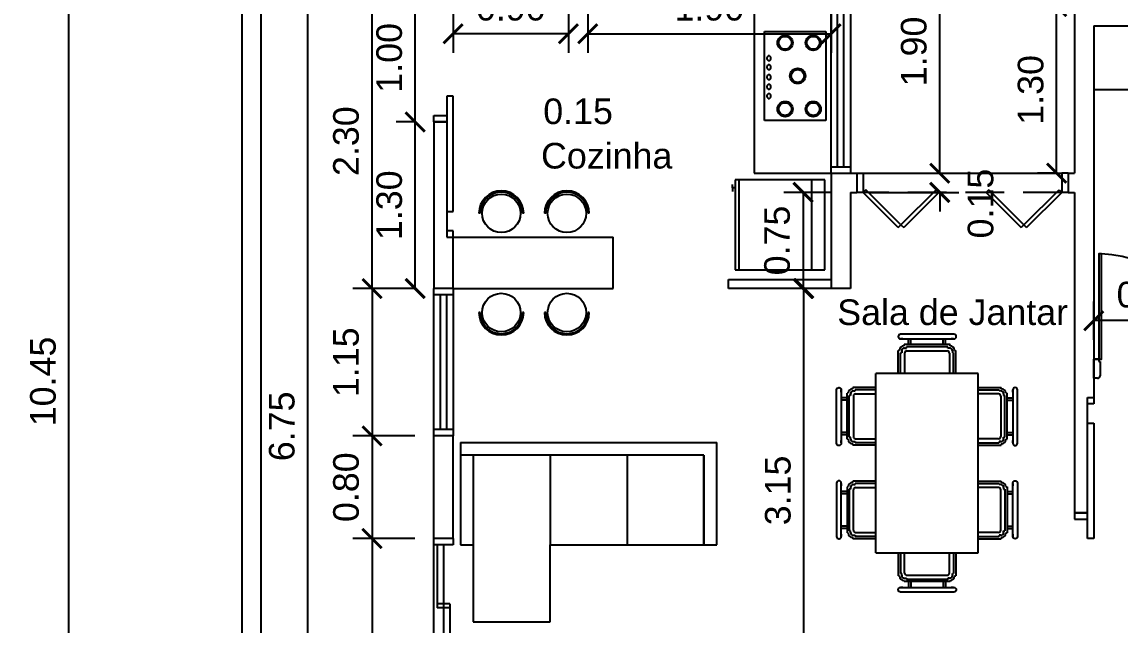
# Model space of a CAD drawing. Header units: inches. Extents: x 108.5 to 129.5, y 9.1 to 42.8.
# Drawn here: x 112.86 to 121.43, y 25.8 to 30.51 of the extents above; entities that cross this region are included whole.
import ezdxf
from ezdxf.enums import TextEntityAlignment as Align

# ---------------------------------------------------------------- set-up
doc = ezdxf.new("R2010")
doc.units = ezdxf.units.IN
doc.header["$MEASUREMENT"] = 0
doc.header["$PDMODE"] = 66
doc.linetypes.add('DASHEDX2', pattern=[1.5, 1, -0.5])
for name, color, linetype in [('Linha de margem', 2, 'Continuous'), ('PAREDE', 5, 'Continuous'), ('Portas', 1, 'Continuous'), ('Projeção Est. eucalipto', 11, 'DASHEDX2'), ('TELHADO', 3, 'Continuous')]:
    doc.layers.add(name, color=color, linetype=linetype)
doc.styles.get("Standard").update_dxf_attribs({"font": 'arial.ttf'})
doc.dimstyles.new('ESC 1.100', dxfattribs={"dimtxt": 0.2, "dimasz": 0.15, "dimexe": 0.15, "dimexo": 0.15, "dimgap": 0.1, "dimtad": 1, "dimzin": 0, "dimdsep": 46, "dimtxsty": 'Standard', "dimblk": 'ARCHTICK', "dimcen": 0, "dimclrd": 1, "dimclre": 1, "dimclrt": 1, "dimadec": 0, "dimazin": 0, "dimtfac": 1, "dimtofl": 0, "dimtmove": 2, "dimatfit": 3, "dimfxl": 1, "dimtolj": 1, "dimtzin": 0, "dimlwd": -1, "dimlwe": -1, "dimarcsym": 0})

# ---------------------------------------------------------------- blocks, each defined once
blk = doc.blocks.new('_ArchTick')
at = {"color": 0, "linetype": 'ByBlock', "const_width": 0.15}
blk.add_lwpolyline([(-0.5, -0.5), (0.5, 0.5)], dxfattribs=at)
blk = doc.blocks.new('*D56')
at = {"layer": 'Defpoints', "color": 0}
for p in [(116.0734, 32.9299), (112.5196, 17.4799), (116.0734, 17.4799)]:
    blk.add_point(p, dxfattribs=at)
at = {"layer": 'TELHADO', "color": 1}
for p, q in [((115.9234, 32.9299), (112.3696, 32.9299)), ((112.5196, 32.9299), (112.5196, 17.4799)), ((115.9234, 17.4799), (112.3696, 17.4799))]:
    blk.add_line(p, q, dxfattribs=at)
at = {"layer": 'TELHADO', "color": 1, "xscale": 0.15, "yscale": 0.15, "zscale": 0.15}
for p, rotation in [((112.5196, 32.9299), 90), ((112.5196, 17.4799), 270)]:
    blk.add_blockref('_ArchTick', p, dxfattribs=dict(at, rotation=rotation))
at = {"layer": 'TELHADO', "color": 1, "insert": (112.3175, 25.2049), "char_height": 0.2, "attachment_point": 5, "rotation": 90}
blk.add_mtext('\\A1;15.45', dxfattribs=at)
blk = doc.blocks.new('*D85')
at = {"layer": 'Defpoints', "color": 0}
for p in [(115.0887, 30.7299), (116.0734, 30.7299), (116.0734, 23.9799)]:
    blk.add_point(p, dxfattribs=at)
at = {"layer": 'TELHADO', "color": 1}
for p, q in [((115.9234, 30.7299), (114.9387, 30.7299)), ((115.0887, 23.9799), (115.0887, 30.7299)), ((115.9234, 23.9799), (114.9387, 23.9799))]:
    blk.add_line(p, q, dxfattribs=at)
at = {"layer": 'TELHADO', "color": 1, "xscale": 0.15, "yscale": 0.15, "zscale": 0.15}
for p, rotation in [((115.0887, 30.7299), 90), ((115.0887, 23.9799), 270)]:
    blk.add_blockref('_ArchTick', p, dxfattribs=dict(at, rotation=rotation))
at = {"layer": 'TELHADO', "color": 1, "insert": (114.8866, 27.3549), "char_height": 0.2, "attachment_point": 5, "rotation": 90}
blk.add_mtext('\\A1;6.75', dxfattribs=at)
blk = doc.blocks.new('*D92')
at = {"layer": 'Defpoints', "color": 0}
for p in [(119.3234, 31.2299), (120.0214, 31.2299), (119.3234, 29.3299)]:
    blk.add_point(p, dxfattribs=at)
at = {"layer": 'TELHADO', "color": 1}
for p, q in [((119.4734, 31.2299), (120.1714, 31.2299)), ((120.0214, 29.3299), (120.0214, 31.2299)), ((119.4734, 29.3299), (120.1714, 29.3299))]:
    blk.add_line(p, q, dxfattribs=at)
at = {"layer": 'TELHADO', "color": 1, "xscale": 0.15, "yscale": 0.15, "zscale": 0.15}
for p, rotation in [((120.0214, 31.2299), 90), ((120.0214, 29.3299), 270)]:
    blk.add_blockref('_ArchTick', p, dxfattribs=dict(at, rotation=rotation))
at = {"layer": 'TELHADO', "color": 1, "insert": (119.8193, 30.2799), "char_height": 0.2, "attachment_point": 5, "rotation": 90}
blk.add_mtext('\\A1;1.90', dxfattribs=at)
blk = doc.blocks.new('*D93')
at = {"layer": 'Defpoints', "color": 0}
for p in [(119.3234, 29.3299), (120.0214, 29.3299), (119.3234, 29.1799)]:
    blk.add_point(p, dxfattribs=at)
at = {"layer": 'TELHADO', "color": 1}
for p, q in [((120.0214, 29.3299), (120.0214, 29.4799)), ((119.4734, 29.3299), (120.1714, 29.3299)), ((119.4734, 29.1799), (120.1714, 29.1799)), ((120.0214, 29.1799), (120.0214, 29.0299))]:
    blk.add_line(p, q, dxfattribs=at)
at = {"layer": 'TELHADO', "color": 1, "xscale": 0.15, "yscale": 0.15, "zscale": 0.15}
for p, rotation in [((120.0214, 29.3299), 270), ((120.0214, 29.1799), 90)]:
    blk.add_blockref('_ArchTick', p, dxfattribs=dict(at, rotation=rotation))
at = {"layer": 'TELHADO', "color": 1, "insert": (120.3408, 29.0929), "char_height": 0.2, "attachment_point": 5, "rotation": 90}
blk.add_mtext('\\A1;0.15', dxfattribs=at)
blk = doc.blocks.new('*D94')
at = {"layer": 'Defpoints', "color": 0}
for p in [(119.3234, 29.1799), (118.9545, 28.4299), (119.3234, 28.4299)]:
    blk.add_point(p, dxfattribs=at)
at = {"layer": 'TELHADO', "color": 1}
for p, q in [((119.1734, 29.1799), (118.8045, 29.1799)), ((118.9545, 29.1799), (118.9545, 28.4299)), ((119.1734, 28.4299), (118.8045, 28.4299))]:
    blk.add_line(p, q, dxfattribs=at)
at = {"layer": 'TELHADO', "color": 1, "xscale": 0.15, "yscale": 0.15, "zscale": 0.15}
for p, rotation in [((118.9545, 29.1799), 90), ((118.9545, 28.4299), 270)]:
    blk.add_blockref('_ArchTick', p, dxfattribs=dict(at, rotation=rotation))
at = {"layer": 'TELHADO', "color": 1, "insert": (118.7524, 28.8049), "char_height": 0.2, "attachment_point": 5, "rotation": 90}
blk.add_mtext('\\A1;0.75', dxfattribs=at)
blk = doc.blocks.new('*D96')
at = {"layer": 'Defpoints', "color": 0}
for p in [(113.2246, 32.9299), (116.0734, 32.9299), (116.0734, 22.4799)]:
    blk.add_point(p, dxfattribs=at)
at = {"layer": 'TELHADO', "color": 1}
for p, q in [((115.9234, 32.9299), (113.0746, 32.9299)), ((113.2246, 22.4799), (113.2246, 32.9299)), ((115.9234, 22.4799), (113.0746, 22.4799))]:
    blk.add_line(p, q, dxfattribs=at)
at = {"layer": 'TELHADO', "color": 1, "xscale": 0.15, "yscale": 0.15, "zscale": 0.15}
for p, rotation in [((113.2246, 32.9299), 90), ((113.2246, 22.4799), 270)]:
    blk.add_blockref('_ArchTick', p, dxfattribs=dict(at, rotation=rotation))
at = {"layer": 'TELHADO', "color": 1, "insert": (113.0225, 27.7049), "char_height": 0.2, "attachment_point": 5, "rotation": 90}
blk.add_mtext('\\A1;10.45', dxfattribs=at)
blk = doc.blocks.new('*D99')
at = {"layer": 'Defpoints', "color": 0}
for p in [(118.9606, 28.4299), (119.2484, 28.4299), (119.1734, 25.2799)]:
    blk.add_point(p, dxfattribs=at)
at = {"layer": 'TELHADO', "color": 1}
for p, q in [((119.0984, 28.4299), (118.8106, 28.4299)), ((118.9606, 25.2799), (118.9606, 28.4299)), ((119.0234, 25.2799), (118.8106, 25.2799))]:
    blk.add_line(p, q, dxfattribs=at)
at = {"layer": 'TELHADO', "color": 1, "xscale": 0.15, "yscale": 0.15, "zscale": 0.15}
for p, rotation in [((118.9606, 28.4299), 90), ((118.9606, 25.2799), 270)]:
    blk.add_blockref('_ArchTick', p, dxfattribs=dict(at, rotation=rotation))
at = {"layer": 'TELHADO', "color": 1, "insert": (118.7584, 26.8549), "char_height": 0.2, "attachment_point": 5, "rotation": 90}
blk.add_mtext('\\A1;3.15', dxfattribs=at)
blk = doc.blocks.new('*D110')
at = {"layer": 'Defpoints', "color": 0}
for p in [(121.2234, 28.1794), (121.2234, 27.8799), (122.1234, 27.8799)]:
    blk.add_point(p, dxfattribs=at)
at = {"layer": 'TELHADO', "color": 1}
for p, q in [((121.2234, 28.0299), (121.2234, 28.3294)), ((122.1234, 28.0299), (122.1234, 28.3294)), ((122.1234, 28.1794), (121.2234, 28.1794))]:
    blk.add_line(p, q, dxfattribs=at)
at = {"layer": 'TELHADO', "color": 1, "xscale": 0.15, "yscale": 0.15, "zscale": 0.15, "rotation": 180}
blk.add_blockref('_ArchTick', (121.2234, 28.1794), dxfattribs=at)
at = {"layer": 'TELHADO', "color": 1, "xscale": 0.15, "yscale": 0.15, "zscale": 0.15}
blk.add_blockref('_ArchTick', (122.1234, 28.1794), dxfattribs=at)
at = {"layer": 'TELHADO', "color": 1, "insert": (121.6734, 28.3815), "char_height": 0.2, "attachment_point": 5}
blk.add_mtext('\\A1;0.90', dxfattribs=at)
blk = doc.blocks.new('*D113')
at = {"layer": 'Defpoints', "color": 0}
for p in [(117.1234, 30.7299), (117.2734, 30.7299), (117.1234, 30.4178)]:
    blk.add_point(p, dxfattribs=at)
at = {"layer": 'TELHADO', "color": 1}
for p, q in [((117.1234, 30.5799), (117.1234, 30.2678)), ((117.2734, 30.5799), (117.2734, 30.2678)), ((117.1234, 30.4178), (116.9734, 30.4178)), ((117.2734, 30.4178), (117.4234, 30.4178))]:
    blk.add_line(p, q, dxfattribs=at)
at = {"layer": 'TELHADO', "color": 1, "xscale": 0.15, "yscale": 0.15, "zscale": 0.15}
blk.add_blockref('_ArchTick', (117.1234, 30.4178), dxfattribs=at)
at = {"layer": 'TELHADO', "color": 1, "xscale": 0.15, "yscale": 0.15, "zscale": 0.15, "rotation": 180}
blk.add_blockref('_ArchTick', (117.2734, 30.4178), dxfattribs=at)
at = {"layer": 'TELHADO', "color": 1, "insert": (117.1984, 29.8114), "char_height": 0.2, "attachment_point": 5}
blk.add_mtext('\\A1;0.15', dxfattribs=at)
blk = doc.blocks.new('*D114')
at = {"layer": 'Defpoints', "color": 0}
for p in [(116.2234, 30.7299), (117.1234, 30.7299), (116.2234, 30.4178)]:
    blk.add_point(p, dxfattribs=at)
at = {"layer": 'TELHADO', "color": 1}
for p, q in [((116.2234, 30.5799), (116.2234, 30.2678)), ((117.1234, 30.5799), (117.1234, 30.2678)), ((117.1234, 30.4178), (116.2234, 30.4178))]:
    blk.add_line(p, q, dxfattribs=at)
at = {"layer": 'TELHADO', "color": 1, "xscale": 0.15, "yscale": 0.15, "zscale": 0.15, "rotation": 180}
blk.add_blockref('_ArchTick', (116.2234, 30.4178), dxfattribs=at)
at = {"layer": 'TELHADO', "color": 1, "xscale": 0.15, "yscale": 0.15, "zscale": 0.15}
blk.add_blockref('_ArchTick', (117.1234, 30.4178), dxfattribs=at)
at = {"layer": 'TELHADO', "color": 1, "insert": (116.6734, 30.6199), "char_height": 0.2, "attachment_point": 5}
blk.add_mtext('\\A1;0.90', dxfattribs=at)
blk = doc.blocks.new('*D115')
at = {"layer": 'Defpoints', "color": 0}
for p in [(117.2734, 30.7299), (119.1734, 30.7299), (119.1734, 30.4178)]:
    blk.add_point(p, dxfattribs=at)
at = {"layer": 'TELHADO', "color": 1}
for p, q in [((117.2734, 30.5799), (117.2734, 30.2678)), ((119.1734, 30.5799), (119.1734, 30.2678)), ((117.2734, 30.4178), (119.1734, 30.4178))]:
    blk.add_line(p, q, dxfattribs=at)
at = {"layer": 'TELHADO', "color": 1, "xscale": 0.15, "yscale": 0.15, "zscale": 0.15, "rotation": 180}
blk.add_blockref('_ArchTick', (117.2734, 30.4178), dxfattribs=at)
at = {"layer": 'TELHADO', "color": 1, "xscale": 0.15, "yscale": 0.15, "zscale": 0.15}
blk.add_blockref('_ArchTick', (119.1734, 30.4178), dxfattribs=at)
at = {"layer": 'TELHADO', "color": 1, "insert": (118.2234, 30.6199), "char_height": 0.2, "attachment_point": 5}
blk.add_mtext('\\A1;1.90', dxfattribs=at)
blk = doc.blocks.new('*D116')
at = {"layer": 'Defpoints', "color": 0}
for p in [(115.5901, 30.7299), (116.0734, 30.7299), (116.0734, 28.4299)]:
    blk.add_point(p, dxfattribs=at)
at = {"layer": 'TELHADO', "color": 1}
for p, q in [((115.9234, 30.7299), (115.4401, 30.7299)), ((115.5901, 28.4299), (115.5901, 30.7299)), ((115.9234, 28.4299), (115.4401, 28.4299))]:
    blk.add_line(p, q, dxfattribs=at)
at = {"layer": 'TELHADO', "color": 1, "xscale": 0.15, "yscale": 0.15, "zscale": 0.15}
for p, rotation in [((115.5901, 30.7299), 90), ((115.5901, 28.4299), 270)]:
    blk.add_blockref('_ArchTick', p, dxfattribs=dict(at, rotation=rotation))
at = {"layer": 'TELHADO', "color": 1, "insert": (115.3879, 29.5799), "char_height": 0.2, "attachment_point": 5, "rotation": 90}
blk.add_mtext('\\A1;2.30', dxfattribs=at)
blk = doc.blocks.new('*D117')
at = {"layer": 'Defpoints', "color": 0}
for p in [(116.0734, 28.4299), (115.5901, 27.2799), (116.0734, 27.2799)]:
    blk.add_point(p, dxfattribs=at)
at = {"layer": 'TELHADO', "color": 1}
for p, q in [((115.9234, 28.4299), (115.4401, 28.4299)), ((115.5901, 28.4299), (115.5901, 27.2799)), ((115.9234, 27.2799), (115.4401, 27.2799))]:
    blk.add_line(p, q, dxfattribs=at)
at = {"layer": 'TELHADO', "color": 1, "xscale": 0.15, "yscale": 0.15, "zscale": 0.15}
for p, rotation in [((115.5901, 28.4299), 90), ((115.5901, 27.2799), 270)]:
    blk.add_blockref('_ArchTick', p, dxfattribs=dict(at, rotation=rotation))
at = {"layer": 'TELHADO', "color": 1, "insert": (115.388, 27.8549), "char_height": 0.2, "attachment_point": 5, "rotation": 90}
blk.add_mtext('\\A1;1.15', dxfattribs=at)
blk = doc.blocks.new('*D118')
at = {"layer": 'Defpoints', "color": 0}
for p in [(115.9273, 29.7299), (116.0734, 29.7299), (116.0734, 28.4299)]:
    blk.add_point(p, dxfattribs=at)
at = {"layer": 'TELHADO', "color": 1}
for p, q in [((115.9234, 29.7299), (115.7773, 29.7299)), ((115.9273, 28.4299), (115.9273, 29.7299)), ((115.9234, 28.4299), (115.7773, 28.4299))]:
    blk.add_line(p, q, dxfattribs=at)
at = {"layer": 'TELHADO', "color": 1, "xscale": 0.15, "yscale": 0.15, "zscale": 0.15}
for p, rotation in [((115.9273, 29.7299), 90), ((115.9273, 28.4299), 270)]:
    blk.add_blockref('_ArchTick', p, dxfattribs=dict(at, rotation=rotation))
at = {"layer": 'TELHADO', "color": 1, "insert": (115.7251, 29.0799), "char_height": 0.2, "attachment_point": 5, "rotation": 90}
blk.add_mtext('\\A1;1.30', dxfattribs=at)
blk = doc.blocks.new('*D119')
at = {"layer": 'Defpoints', "color": 0}
for p in [(115.9273, 30.7299), (116.0734, 30.7299), (116.0734, 29.7299)]:
    blk.add_point(p, dxfattribs=at)
at = {"layer": 'TELHADO', "color": 1}
for p, q in [((115.9234, 30.7299), (115.7773, 30.7299)), ((115.9273, 29.7299), (115.9273, 30.7299)), ((115.9234, 29.7299), (115.7773, 29.7299))]:
    blk.add_line(p, q, dxfattribs=at)
at = {"layer": 'TELHADO', "color": 1, "xscale": 0.15, "yscale": 0.15, "zscale": 0.15}
for p, rotation in [((115.9273, 30.7299), 90), ((115.9273, 29.7299), 270)]:
    blk.add_blockref('_ArchTick', p, dxfattribs=dict(at, rotation=rotation))
at = {"layer": 'TELHADO', "color": 1, "insert": (115.7252, 30.2299), "char_height": 0.2, "attachment_point": 5, "rotation": 90}
blk.add_mtext('\\A1;1.00', dxfattribs=at)
blk = doc.blocks.new('*D120')
at = {"layer": 'Defpoints', "color": 0}
for p in [(116.0734, 27.2799), (115.5901, 26.4799), (116.0734, 26.4799)]:
    blk.add_point(p, dxfattribs=at)
at = {"layer": 'TELHADO', "color": 1}
for p, q in [((115.9234, 27.2799), (115.4401, 27.2799)), ((115.5901, 27.2799), (115.5901, 26.4799)), ((115.9234, 26.4799), (115.4401, 26.4799))]:
    blk.add_line(p, q, dxfattribs=at)
at = {"layer": 'TELHADO', "color": 1, "xscale": 0.15, "yscale": 0.15, "zscale": 0.15}
for p, rotation in [((115.5901, 27.2799), 90), ((115.5901, 26.4799), 270)]:
    blk.add_blockref('_ArchTick', p, dxfattribs=dict(at, rotation=rotation))
at = {"layer": 'TELHADO', "color": 1, "insert": (115.388, 26.8799), "char_height": 0.2, "attachment_point": 5, "rotation": 90}
blk.add_mtext('\\A1;0.80', dxfattribs=at)
blk = doc.blocks.new('*D121')
at = {"layer": 'Defpoints', "color": 0}
for p in [(116.0734, 26.4799), (115.5901, 24.3799), (116.0734, 24.3799)]:
    blk.add_point(p, dxfattribs=at)
at = {"layer": 'TELHADO', "color": 1}
for p, q in [((115.9234, 26.4799), (115.4401, 26.4799)), ((115.5901, 26.4799), (115.5901, 24.3799)), ((115.9234, 24.3799), (115.4401, 24.3799))]:
    blk.add_line(p, q, dxfattribs=at)
at = {"layer": 'TELHADO', "color": 1, "xscale": 0.15, "yscale": 0.15, "zscale": 0.15}
for p, rotation in [((115.5901, 26.4799), 90), ((115.5901, 24.3799), 270)]:
    blk.add_blockref('_ArchTick', p, dxfattribs=dict(at, rotation=rotation))
at = {"layer": 'TELHADO', "color": 1, "insert": (115.388, 25.4299), "char_height": 0.2, "attachment_point": 5, "rotation": 90}
blk.add_mtext('\\A1;2.10', dxfattribs=at)
blk = doc.blocks.new('*D125')
at = {"layer": 'Defpoints', "color": 0}
for p in [(120.9336, 30.6299), (121.0734, 30.6299), (121.0734, 29.3299)]:
    blk.add_point(p, dxfattribs=at)
at = {"layer": 'TELHADO', "color": 1}
for p, q in [((120.9234, 30.6299), (120.7836, 30.6299)), ((120.9336, 29.3299), (120.9336, 30.6299)), ((120.9234, 29.3299), (120.7836, 29.3299))]:
    blk.add_line(p, q, dxfattribs=at)
at = {"layer": 'TELHADO', "color": 1, "xscale": 0.15, "yscale": 0.15, "zscale": 0.15}
for p, rotation in [((120.9336, 30.6299), 90), ((120.9336, 29.3299), 270)]:
    blk.add_blockref('_ArchTick', p, dxfattribs=dict(at, rotation=rotation))
at = {"layer": 'TELHADO', "color": 1, "insert": (120.7314, 29.9799), "char_height": 0.2, "attachment_point": 5, "rotation": 90}
blk.add_mtext('\\A1;1.30', dxfattribs=at)
blk = doc.blocks.new('*D137')
at = {"layer": 'Defpoints', "color": 0}
for p in [(111.8089, 37.4799), (114.5734, 37.4799), (114.5734, 12.4799)]:
    blk.add_point(p, dxfattribs=at)
at = {"layer": 'TELHADO', "color": 1}
for p, q in [((114.4234, 37.4799), (111.6589, 37.4799)), ((111.8089, 12.4799), (111.8089, 37.4799)), ((114.4234, 12.4799), (111.6589, 12.4799))]:
    blk.add_line(p, q, dxfattribs=at)
at = {"layer": 'TELHADO', "color": 1, "xscale": 0.15, "yscale": 0.15, "zscale": 0.15}
for p, rotation in [((111.8089, 37.4799), 90), ((111.8089, 12.4799), 270)]:
    blk.add_blockref('_ArchTick', p, dxfattribs=dict(at, rotation=rotation))
at = {"layer": 'TELHADO', "color": 1, "insert": (111.6068, 24.9799), "char_height": 0.2, "attachment_point": 5, "rotation": 90}
blk.add_mtext('\\A1;25.00', dxfattribs=at)

msp = doc.modelspace()

# ---------------------------------------------------------------- linework, layer by layer
at = {"layer": 'Linha de margem'}
for p, q in [((118.5734, 30.7299), (118.5734, 29.3299)), ((118.6534, 29.7413), (118.6534, 30.4363)), ((118.6534, 30.4363), (119.1334, 30.4363)), ((119.1334, 30.4363), (119.1334, 29.7413)), ((118.7645, 30.3475), (118.7545, 30.3475)), ((118.8145, 30.3975), (118.8145, 30.4075)), ((118.8145, 30.3975), (118.8145, 30.4075)), ((118.8645, 30.3475), (118.8745, 30.3475)), ((118.9836, 30.3475), (118.9736, 30.3475)), ((118.9836, 30.3475), (118.9736, 30.3475)), ((119.0336, 30.3975), (119.0336, 30.4075)), ((119.0336, 30.3975), (119.0336, 30.4075)), ((119.0836, 30.3475), (119.0936, 30.3475)), ((119.0836, 30.3475), (119.0936, 30.3475)), ((118.8145, 30.2975), (118.8145, 30.2875)), ((119.0336, 30.2975), (119.0336, 30.2875)), ((119.0336, 30.2975), (119.0336, 30.2875)), ((118.8624, 30.0888), (118.8524, 30.0888)), ((118.8624, 30.0888), (118.8524, 30.0888)), ((118.9624, 30.0888), (118.9724, 30.0888)), ((118.9624, 30.0888), (118.9724, 30.0888)), ((122.2234, 29.9799), (121.2234, 29.9799)), ((118.7645, 29.8302), (118.7545, 29.8302)), ((118.7645, 29.8302), (118.7545, 29.8302)), ((118.8145, 29.8802), (118.8145, 29.8902)), ((118.8645, 29.8302), (118.8745, 29.8302)), ((118.8645, 29.8302), (118.8745, 29.8302)), ((118.9836, 29.8302), (118.9736, 29.8302)), ((118.9836, 29.8302), (118.9736, 29.8302)), ((119.0336, 29.8802), (119.0336, 29.8902)), ((119.0336, 29.8802), (119.0336, 29.8902)), ((119.0836, 29.8302), (119.0936, 29.8302)), ((119.0836, 29.8302), (119.0936, 29.8302)), ((119.1334, 29.7413), (118.6534, 29.7413)), ((118.8145, 29.7802), (118.8145, 29.7702)), ((119.0336, 29.7802), (119.0336, 29.7702)), ((119.0336, 29.7802), (119.0336, 29.7702)), ((118.5734, 29.3299), (119.1734, 29.3299)), ((118.4024, 29.2158), (118.4024, 29.2421)), ((118.4234, 29.2771), (118.4234, 28.5771)), ((119.1234, 29.2771), (118.4234, 29.2771)), ((118.4534, 29.2771), (118.4534, 28.5771)), ((119.0234, 28.5771), (119.0234, 29.2771)), ((119.1234, 28.5771), (119.1234, 29.2771)), ((118.4234, 29.2158), (118.4024, 29.2158)), ((118.4024, 29.2158), (118.4024, 29.1883)), ((118.4234, 29.2158), (118.4234, 29.2158)), ((116.4343, 29.0171), (116.4243, 29.0171)), ((116.7743, 29.0171), (116.7643, 29.0171)), ((116.9459, 29.0171), (116.9359, 29.0171)), ((117.2859, 29.0171), (117.2759, 29.0171)), ((116.2234, 28.8299), (117.4734, 28.8299)), ((117.4734, 28.4299), (117.4734, 28.8299)), ((118.4234, 28.5771), (119.1234, 28.5771)), ((116.2234, 28.4299), (117.4734, 28.4299)), ((116.4343, 28.2427), (116.4243, 28.2427)), ((116.7743, 28.2427), (116.7643, 28.2427)), ((116.9459, 28.2427), (116.9359, 28.2427)), ((117.2859, 28.2427), (117.2759, 28.2427)), ((119.7335, 28.0374), (119.7156, 28.0374)), ((119.7785, 27.9924), (119.7785, 28.0374)), ((119.7965, 27.9924), (119.7965, 28.0374)), ((120.0478, 27.9924), (120.0478, 28.0374)), ((120.0658, 27.9924), (120.0658, 28.0374)), ((120.129, 28.0374), (120.111, 28.0374)), ((120.1505, 28.0544), (120.1505, 28.0553)), ((119.6975, 27.7677), (119.6975, 27.9475)), ((119.7066, 27.9475), (119.6975, 27.9475)), ((119.7246, 27.943), (119.7246, 27.9295)), ((119.7785, 27.9924), (119.7426, 27.9924)), ((119.7426, 27.9834), (119.7426, 27.9924)), ((119.7471, 27.9655), (119.7605, 27.9655)), ((120.0837, 27.9744), (119.7605, 27.9744)), ((119.7605, 27.9655), (119.7605, 27.9744)), ((119.765, 27.943), (120.0792, 27.943)), ((119.7965, 27.9924), (119.7785, 27.9924)), ((120.0478, 27.9924), (119.7965, 27.9924)), ((120.0658, 27.9924), (120.0478, 27.9924)), ((120.1017, 27.9924), (120.0658, 27.9924)), ((120.0837, 27.9655), (120.0837, 27.9744)), ((120.0972, 27.9655), (120.0837, 27.9655)), ((120.1017, 27.9834), (120.1017, 27.9924)), ((120.1197, 27.943), (120.1197, 27.9295)), ((120.1377, 27.9475), (120.1468, 27.9475)), ((120.1468, 27.7677), (120.1468, 27.9475)), ((119.7246, 27.9295), (119.7154, 27.9295)), ((119.7154, 27.7677), (119.7154, 27.9295)), ((119.7471, 27.925), (119.7471, 27.7677)), ((120.0972, 27.925), (120.0972, 27.7677)), ((120.1197, 27.9295), (120.1288, 27.9295)), ((120.1288, 27.7677), (120.1288, 27.9295)), ((120.3221, 27.7677), (119.5221, 27.7677)), ((119.5221, 26.3677), (119.5221, 27.7677)), ((120.3221, 26.3677), (120.3221, 27.7677)), ((119.2525, 27.6217), (119.2525, 27.6397)), ((119.2975, 27.5767), (119.2975, 27.6127)), ((119.3064, 27.6127), (119.2975, 27.6127)), ((119.3244, 27.6082), (119.3244, 27.5947)), ((119.5221, 27.6578), (119.3424, 27.6578)), ((119.3424, 27.6486), (119.3424, 27.6578)), ((119.3469, 27.6307), (119.3604, 27.6307)), ((119.3604, 27.6307), (119.3604, 27.6398)), ((119.5221, 27.6398), (119.3604, 27.6398)), ((119.3649, 27.6082), (119.5221, 27.6082)), ((120.3221, 27.6578), (120.5019, 27.6578)), ((120.3221, 27.6398), (120.4839, 27.6398)), ((120.4794, 27.6082), (120.3221, 27.6082)), ((120.4839, 27.6307), (120.4839, 27.6398)), ((120.4974, 27.6307), (120.4839, 27.6307)), ((120.5019, 27.6486), (120.5019, 27.6578)), ((120.5199, 27.6082), (120.5199, 27.5947)), ((120.5378, 27.6127), (120.5468, 27.6127)), ((120.5468, 27.5767), (120.5468, 27.6127)), ((120.5918, 27.6217), (120.5918, 27.6397)), ((119.2975, 27.5767), (119.2525, 27.5767)), ((119.2975, 27.5588), (119.2525, 27.5588)), ((119.2975, 27.5588), (119.2975, 27.5767)), ((119.2975, 27.3075), (119.2975, 27.5588)), ((119.3154, 27.2715), (119.3154, 27.5947)), ((119.3244, 27.5947), (119.3154, 27.5947)), ((119.3469, 27.5902), (119.3469, 27.276)), ((120.4974, 27.5902), (120.4974, 27.276)), ((120.5199, 27.5947), (120.5288, 27.5947)), ((120.5288, 27.2715), (120.5288, 27.5947)), ((120.5468, 27.5767), (120.5918, 27.5767)), ((120.5468, 27.5588), (120.5468, 27.5767)), ((120.5468, 27.3075), (120.5468, 27.5588)), ((120.5468, 27.5588), (120.5918, 27.5588)), ((119.2975, 27.3075), (119.2525, 27.3075)), ((119.2975, 27.2895), (119.2525, 27.2895)), ((119.2975, 27.2895), (119.2975, 27.3075)), ((119.2975, 27.2535), (119.2975, 27.2895)), ((119.3244, 27.2715), (119.3154, 27.2715)), ((119.3244, 27.258), (119.3244, 27.2715)), ((119.3649, 27.258), (119.5221, 27.258)), ((120.4794, 27.258), (120.3221, 27.258)), ((120.5199, 27.2715), (120.5288, 27.2715)), ((120.5199, 27.258), (120.5199, 27.2715)), ((120.5468, 27.3075), (120.5918, 27.3075)), ((120.5468, 27.2895), (120.5468, 27.3075)), ((120.5468, 27.2895), (120.5918, 27.2895)), ((120.5468, 27.2535), (120.5468, 27.2895)), ((116.2803, 27.2293), (118.2803, 27.2293)), ((116.2803, 27.2293), (116.2803, 26.4293)), ((118.2803, 26.4293), (118.2803, 27.2293)), ((119.2354, 27.2048), (119.2345, 27.2048)), ((119.2525, 27.2263), (119.2525, 27.2443)), ((119.3064, 27.2535), (119.2975, 27.2535)), ((119.3424, 27.2176), (119.3424, 27.2084)), ((119.5221, 27.2084), (119.3424, 27.2084)), ((119.3469, 27.2356), (119.3604, 27.2356)), ((119.3604, 27.2356), (119.3604, 27.2264)), ((119.5221, 27.2264), (119.3604, 27.2264)), ((120.3221, 27.2264), (120.4839, 27.2264)), ((120.3221, 27.2084), (120.5019, 27.2084)), ((120.4839, 27.2356), (120.4839, 27.2264)), ((120.4974, 27.2356), (120.4839, 27.2356)), ((120.5019, 27.2176), (120.5019, 27.2084)), ((120.5378, 27.2535), (120.5468, 27.2535)), ((120.5918, 27.2263), (120.5918, 27.2443)), ((120.6088, 27.2048), (120.6097, 27.2048)), ((118.1803, 27.1293), (116.2803, 27.1293)), ((116.3803, 27.1293), (116.3803, 26.4293)), ((116.9803, 27.1293), (116.9803, 26.4293)), ((116.9803, 27.1293), (116.9803, 26.4293)), ((117.5803, 27.1293), (117.5803, 26.4293)), ((118.1803, 27.1293), (118.1803, 26.4293)), ((118.1803, 26.4293), (118.1803, 27.1293)), ((118.1803, 27.1293), (118.1803, 26.4293)), ((119.2354, 26.9307), (119.2345, 26.9307)), ((119.3424, 26.9179), (119.3424, 26.927)), ((119.5221, 26.927), (119.3424, 26.927)), ((120.3221, 26.927), (120.5019, 26.927)), ((120.5019, 26.9179), (120.5019, 26.927)), ((120.6088, 26.9307), (120.6097, 26.9307)), ((119.2525, 26.9092), (119.2525, 26.8912)), ((119.2975, 26.846), (119.2525, 26.846)), ((119.2975, 26.828), (119.2525, 26.828)), ((119.3064, 26.8819), (119.2975, 26.8819)), ((119.2975, 26.8819), (119.2975, 26.846)), ((119.2975, 26.846), (119.2975, 26.828)), ((119.2975, 26.828), (119.2975, 26.5767)), ((119.3154, 26.864), (119.3154, 26.5408)), ((119.3244, 26.864), (119.3154, 26.864)), ((119.3244, 26.8774), (119.3244, 26.864)), ((119.3469, 26.8999), (119.3604, 26.8999)), ((119.3469, 26.5452), (119.3469, 26.8595)), ((119.3604, 26.8999), (119.3604, 26.9091)), ((119.5221, 26.9091), (119.3604, 26.9091)), ((119.3649, 26.8774), (119.5221, 26.8774)), ((120.3221, 26.9091), (120.4839, 26.9091)), ((120.4794, 26.8774), (120.3221, 26.8774)), ((120.4839, 26.8999), (120.4839, 26.9091)), ((120.4974, 26.8999), (120.4839, 26.8999)), ((120.4974, 26.5452), (120.4974, 26.8595)), ((120.5199, 26.8774), (120.5199, 26.864)), ((120.5199, 26.864), (120.5288, 26.864)), ((120.5288, 26.864), (120.5288, 26.5408)), ((120.5378, 26.8819), (120.5468, 26.8819)), ((120.5468, 26.8819), (120.5468, 26.846)), ((120.5468, 26.846), (120.5918, 26.846)), ((120.5468, 26.846), (120.5468, 26.828)), ((120.5468, 26.828), (120.5468, 26.5767)), ((120.5468, 26.828), (120.5918, 26.828)), ((120.5918, 26.9092), (120.5918, 26.8912)), ((119.2975, 26.5767), (119.2525, 26.5767)), ((119.2975, 26.5767), (119.2975, 26.5587)), ((120.5468, 26.5767), (120.5918, 26.5767)), ((120.5468, 26.5767), (120.5468, 26.5587)), ((119.2975, 26.5587), (119.2525, 26.5587)), ((119.2525, 26.5137), (119.2525, 26.4958)), ((119.2975, 26.5587), (119.2975, 26.5228)), ((119.3064, 26.5228), (119.2975, 26.5228)), ((119.3244, 26.5408), (119.3154, 26.5408)), ((119.3244, 26.5273), (119.3244, 26.5408)), ((119.3424, 26.4868), (119.3424, 26.4777)), ((119.3469, 26.5048), (119.3604, 26.5048)), ((119.3604, 26.5048), (119.3604, 26.4956)), ((119.5221, 26.4956), (119.3604, 26.4956)), ((119.3649, 26.5273), (119.5221, 26.5273)), ((120.4794, 26.5273), (120.3221, 26.5273)), ((120.3221, 26.4956), (120.4839, 26.4956)), ((120.4839, 26.5048), (120.4839, 26.4956)), ((120.4974, 26.5048), (120.4839, 26.5048)), ((120.5019, 26.4868), (120.5019, 26.4777)), ((120.5199, 26.5408), (120.5288, 26.5408)), ((120.5199, 26.5273), (120.5199, 26.5408)), ((120.5378, 26.5228), (120.5468, 26.5228)), ((120.5468, 26.5587), (120.5918, 26.5587)), ((120.5468, 26.5587), (120.5468, 26.5228)), ((120.5918, 26.5137), (120.5918, 26.4958)), ((116.2803, 26.4293), (116.3803, 26.4293)), ((116.3803, 26.4293), (116.3803, 25.8293)), ((116.9803, 25.8293), (116.9803, 26.4293)), ((116.9803, 26.4293), (118.2803, 26.4293)), ((119.5221, 26.4777), (119.3424, 26.4777)), ((120.3221, 26.4777), (120.5019, 26.4777)), ((119.5221, 26.3677), (120.3221, 26.3677)), ((119.6975, 26.3677), (119.6975, 26.188)), ((119.7154, 26.3677), (119.7154, 26.206)), ((119.7471, 26.2105), (119.7471, 26.3677)), ((120.0972, 26.2105), (120.0972, 26.3677)), ((120.1288, 26.3677), (120.1288, 26.206)), ((120.1468, 26.3677), (120.1468, 26.188)), ((119.7066, 26.188), (119.6975, 26.188)), ((119.7246, 26.206), (119.7154, 26.206)), ((119.7246, 26.1925), (119.7246, 26.206)), ((119.7426, 26.152), (119.7426, 26.143)), ((119.7785, 26.143), (119.7426, 26.143)), ((119.7471, 26.17), (119.7605, 26.17)), ((119.7605, 26.17), (119.7605, 26.161)), ((120.0837, 26.161), (119.7605, 26.161)), ((119.765, 26.1925), (120.0792, 26.1925)), ((119.7785, 26.143), (119.7785, 26.0981)), ((119.7965, 26.143), (119.7785, 26.143)), ((120.0478, 26.143), (119.7965, 26.143)), ((119.7965, 26.143), (119.7965, 26.0981)), ((120.0478, 26.143), (120.0478, 26.0981)), ((120.0658, 26.143), (120.0478, 26.143)), ((120.0658, 26.143), (120.0658, 26.0981)), ((120.1017, 26.143), (120.0658, 26.143)), ((120.0837, 26.17), (120.0837, 26.161)), ((120.0972, 26.17), (120.0837, 26.17)), ((120.1017, 26.152), (120.1017, 26.143)), ((120.1197, 26.206), (120.1288, 26.206)), ((120.1197, 26.1925), (120.1197, 26.206)), ((120.1377, 26.188), (120.1468, 26.188)), ((119.7335, 26.0981), (119.7156, 26.0981)), ((120.129, 26.0981), (120.111, 26.0981)), ((120.1505, 26.081), (120.1505, 26.0801)), ((116.3803, 25.8293), (116.9803, 25.8293))]:
    msp.add_line(p, q, dxfattribs=at)
for points in [[(118.6749, 30.2265, -0.063677), (118.6759, 30.2348, -0.076691), (118.6787, 30.2413, -0.107147), (118.6834, 30.246, -0.146869), (118.688, 30.2474, -0.146869), (118.6927, 30.246, -0.107147), (118.6973, 30.2413, -0.076691), (118.7001, 30.2348, -0.063677), (118.7012, 30.2265, -0.063677), (118.7001, 30.2181, -0.076691), (118.6973, 30.2116, -0.107147), (118.6927, 30.2069, -0.146869), (118.688, 30.2055, -0.146869), (118.6834, 30.2069, -0.107147), (118.6787, 30.2116, -0.076691), (118.6759, 30.2181, -0.063677)], [(118.6749, 30.2265, -0.063677), (118.6759, 30.2348, -0.076691), (118.6787, 30.2413, -0.107147), (118.6834, 30.246, -0.146869), (118.688, 30.2474, -0.146869), (118.6927, 30.246, -0.107147), (118.6973, 30.2413, -0.076691), (118.7001, 30.2348, -0.063677), (118.7012, 30.2265, -0.063677), (118.7001, 30.2181, -0.076691), (118.6973, 30.2116, -0.107147), (118.6927, 30.2069, -0.146869), (118.688, 30.2055, -0.146869), (118.6834, 30.2069, -0.107147), (118.6787, 30.2116, -0.076691), (118.6759, 30.2181, -0.063677)], [(118.6749, 30.157, -0.063677), (118.6759, 30.1653, -0.076691), (118.6787, 30.1718, -0.107147), (118.6834, 30.1765, -0.146869), (118.688, 30.1779, -0.146869), (118.6927, 30.1765, -0.107147), (118.6973, 30.1718, -0.076691), (118.7001, 30.1653, -0.063677), (118.7012, 30.157, -0.063677), (118.7001, 30.1486, -0.076691), (118.6973, 30.1421, -0.107147), (118.6927, 30.1374, -0.146869), (118.688, 30.136, -0.146869), (118.6834, 30.1374, -0.107147), (118.6787, 30.1421, -0.076691), (118.6759, 30.1486, -0.063677)], [(118.6749, 30.157, -0.063677), (118.6759, 30.1653, -0.076691), (118.6787, 30.1718, -0.107147), (118.6834, 30.1765, -0.146869), (118.688, 30.1779, -0.146869), (118.6927, 30.1765, -0.107147), (118.6973, 30.1718, -0.076691), (118.7001, 30.1653, -0.063677), (118.7012, 30.157, -0.063677), (118.7001, 30.1486, -0.076691), (118.6973, 30.1421, -0.107147), (118.6927, 30.1374, -0.146869), (118.688, 30.136, -0.146869), (118.6834, 30.1374, -0.107147), (118.6787, 30.1421, -0.076691), (118.6759, 30.1486, -0.063677)], [(118.6749, 30.0791, -0.063677), (118.6759, 30.0875, -0.076691), (118.6787, 30.094, -0.107147), (118.6834, 30.0987, -0.146869), (118.688, 30.1001, -0.146869), (118.6927, 30.0987, -0.107147), (118.6973, 30.094, -0.076691), (118.7001, 30.0875, -0.063677), (118.7012, 30.0791, -0.063677), (118.7001, 30.0708, -0.076691), (118.6973, 30.0643, -0.107147), (118.6927, 30.0596, -0.146869), (118.688, 30.0582, -0.146869), (118.6834, 30.0596, -0.107147), (118.6787, 30.0643, -0.076691), (118.6759, 30.0708, -0.063677)], [(118.6749, 30.0791, -0.063677), (118.6759, 30.0875, -0.076691), (118.6787, 30.094, -0.107147), (118.6834, 30.0987, -0.146869), (118.688, 30.1001, -0.146869), (118.6927, 30.0987, -0.107147), (118.6973, 30.094, -0.076691), (118.7001, 30.0875, -0.063677), (118.7012, 30.0791, -0.063677), (118.7001, 30.0708, -0.076691), (118.6973, 30.0643, -0.107147), (118.6927, 30.0596, -0.146869), (118.688, 30.0582, -0.146869), (118.6834, 30.0596, -0.107147), (118.6787, 30.0643, -0.076691), (118.6759, 30.0708, -0.063677)], [(118.6749, 30.0041, -0.063677), (118.6759, 30.0125, -0.076691), (118.6787, 30.0189, -0.107147), (118.6834, 30.0236, -0.146869), (118.688, 30.025, -0.146869), (118.6927, 30.0236, -0.107147), (118.6973, 30.0189, -0.076691), (118.7001, 30.0125, -0.063677), (118.7012, 30.0041, -0.063677), (118.7001, 29.9957, -0.076691), (118.6973, 29.9893, -0.107147), (118.6927, 29.9845, -0.146869), (118.688, 29.9831, -0.146869), (118.6834, 29.9845, -0.107147), (118.6787, 29.9893, -0.076691), (118.6759, 29.9957, -0.063677)], [(118.6749, 30.0041, -0.063677), (118.6759, 30.0125, -0.076691), (118.6787, 30.0189, -0.107147), (118.6834, 30.0236, -0.146869), (118.688, 30.025, -0.146869), (118.6927, 30.0236, -0.107147), (118.6973, 30.0189, -0.076691), (118.7001, 30.0125, -0.063677), (118.7012, 30.0041, -0.063677), (118.7001, 29.9957, -0.076691), (118.6973, 29.9893, -0.107147), (118.6927, 29.9845, -0.146869), (118.688, 29.9831, -0.146869), (118.6834, 29.9845, -0.107147), (118.6787, 29.9893, -0.076691), (118.6759, 29.9957, -0.063677)], [(118.6749, 29.9318, -0.063677), (118.6759, 29.9402, -0.076691), (118.6787, 29.9466, -0.107147), (118.6834, 29.9514, -0.146869), (118.688, 29.9528, -0.146869), (118.6927, 29.9514, -0.107147), (118.6973, 29.9466, -0.076691), (118.7001, 29.9402, -0.063677), (118.7012, 29.9318, -0.063677), (118.7001, 29.9234, -0.076691), (118.6973, 29.917, -0.107147), (118.6927, 29.9122, -0.146869), (118.688, 29.9108, -0.146869), (118.6834, 29.9122, -0.107147), (118.6787, 29.917, -0.076691), (118.6759, 29.9234, -0.063677)], [(118.6749, 29.9318, -0.063677), (118.6759, 29.9402, -0.076691), (118.6787, 29.9466, -0.107147), (118.6834, 29.9514, -0.146869), (118.688, 29.9528, -0.146869), (118.6927, 29.9514, -0.107147), (118.6973, 29.9466, -0.076691), (118.7001, 29.9402, -0.063677), (118.7012, 29.9318, -0.063677), (118.7001, 29.9234, -0.076691), (118.6973, 29.917, -0.107147), (118.6927, 29.9122, -0.146869), (118.688, 29.9108, -0.146869), (118.6834, 29.9122, -0.107147), (118.6787, 29.917, -0.076691), (118.6759, 29.9234, -0.063677)]]:
    msp.add_lwpolyline(points, format="xyb", close=True, dxfattribs=at)
for points in [[(120.1325, 28.0733), (119.7154, 28.0733, 0.414214), (119.6975, 28.0553), (119.6975, 28.0544, 0.414214), (119.7145, 28.0374), (119.7785, 28.0374, 0.414214)], [(119.7785, 28.0374), (119.7965, 28.0374, 0.414214)], [(119.7965, 28.0374), (120.0478, 28.0374, 0.414214)], [(120.0478, 28.0374), (120.0658, 28.0374, 0.414214)], [(120.0658, 28.0374), (120.1334, 28.0374, 0.414214), (120.1505, 28.0544)], [(120.1505, 28.0553, 0.414214), (120.1325, 28.0733, 0.414214)], [(119.2166, 27.2227), (119.2166, 27.6398, -0.414214), (119.2345, 27.6578), (119.2354, 27.6578, -0.414214), (119.2525, 27.6407), (119.2525, 27.5767, -0.414214)], [(120.6277, 27.2227), (120.6277, 27.6398, 0.414214), (120.6097, 27.6578), (120.6088, 27.6578, 0.414214), (120.5918, 27.6407), (120.5918, 27.5767, 0.414214)], [(119.2525, 27.5767), (119.2525, 27.5588, -0.414214)], [(119.2525, 27.5588), (119.2525, 27.3075, -0.414214)], [(120.5918, 27.5767), (120.5918, 27.5588, 0.414214)], [(120.5918, 27.5588), (120.5918, 27.3075, 0.414214)], [(119.2525, 27.2895), (119.2525, 27.2218, -0.414214), (119.2354, 27.2048)], [(119.2525, 27.3075), (119.2525, 27.2895, -0.414214)], [(120.5918, 27.3075), (120.5918, 27.2895, 0.414214)], [(120.5918, 27.2895), (120.5918, 27.2218, 0.414214), (120.6088, 27.2048)], [(119.2345, 27.2048, -0.414214), (119.2166, 27.2227, -0.414214)], [(120.6097, 27.2048, 0.414214), (120.6277, 27.2227, 0.414214)], [(119.2345, 26.9307, 0.414214), (119.2166, 26.9127, 0.414214)], [(119.2166, 26.9127), (119.2166, 26.4956, 0.414214), (119.2345, 26.4777), (119.2354, 26.4777, 0.414214), (119.2525, 26.4947), (119.2525, 26.5587, 0.414214)], [(119.2525, 26.846), (119.2525, 26.9136, 0.414214), (119.2354, 26.9307)], [(120.5918, 26.846), (120.5918, 26.9136, -0.414214), (120.6088, 26.9307)], [(120.6277, 26.9127), (120.6277, 26.4956, -0.414214), (120.6097, 26.4777), (120.6088, 26.4777, -0.414214), (120.5918, 26.4947), (120.5918, 26.5587, -0.414214)], [(120.6097, 26.9307, -0.414214), (120.6277, 26.9127, -0.414214)], [(119.2525, 26.828), (119.2525, 26.846, 0.414214)], [(119.2525, 26.5767), (119.2525, 26.828, 0.414214)], [(120.5918, 26.828), (120.5918, 26.846, -0.414214)], [(120.5918, 26.5767), (120.5918, 26.828, -0.414214)], [(119.2525, 26.5587), (119.2525, 26.5767, 0.414214)], [(120.5918, 26.5587), (120.5918, 26.5767, -0.414214)], [(120.1325, 26.0622), (119.7154, 26.0622, -0.414214), (119.6975, 26.0801), (119.6975, 26.081, -0.414214), (119.7145, 26.0981), (119.7785, 26.0981, -0.414214)], [(119.7785, 26.0981), (119.7965, 26.0981, -0.414214)], [(119.7965, 26.0981), (120.0478, 26.0981, -0.414214)], [(120.0478, 26.0981), (120.0658, 26.0981, -0.414214)], [(120.0658, 26.0981), (120.1334, 26.0981, -0.414214), (120.1505, 26.081)], [(120.1505, 26.0801, -0.414214), (120.1325, 26.0622, -0.414214)]]:
    msp.add_lwpolyline(points, format="xyb", dxfattribs=at)
for centre, radius in [((118.8145, 30.3475), 0.06), ((118.8145, 30.3475), 0.06), ((118.8145, 30.3475), 0.05), ((118.8145, 30.3475), 0.05), ((119.0336, 30.3475), 0.06), ((119.0336, 30.3475), 0.06), ((119.0336, 30.3475), 0.05), ((119.0336, 30.3475), 0.05), ((118.9124, 30.0888), 0.06), ((118.9124, 30.0888), 0.06), ((118.9124, 30.0888), 0.05), ((118.9124, 30.0888), 0.05), ((118.8145, 29.8302), 0.06), ((118.8145, 29.8302), 0.06), ((118.8145, 29.8302), 0.05), ((118.8145, 29.8302), 0.05), ((119.0336, 29.8302), 0.06), ((119.0336, 29.8302), 0.06), ((119.0336, 29.8302), 0.05), ((119.0336, 29.8302), 0.05), ((116.5993, 29.0171), 0.15), ((117.1109, 29.0171), 0.15), ((116.5993, 28.2427), 0.15), ((117.1109, 28.2427), 0.15)]:
    msp.add_circle(centre, radius, dxfattribs=at)
for centre, radius, start, end in [((116.5993, 29.0171), 0.175, 0, 180), ((116.5993, 29.0171), 0.165, 0, 180), ((117.1109, 29.0171), 0.175, 0, 180), ((117.1109, 29.0171), 0.165, 0, 180), ((116.5993, 28.2427), 0.175, 180, 0), ((116.5993, 28.2427), 0.165, 180, 0), ((117.1109, 28.2427), 0.175, 180, 0), ((117.1109, 28.2427), 0.165, 180, 0), ((119.7426, 27.9475), 0.0359, 90, 180), ((119.7471, 27.943), 0.0225, 90, 180), ((119.765, 27.925), 0.018, 90, 180), ((120.0792, 27.925), 0.018, 0, 90), ((120.0972, 27.943), 0.0225, 0, 90), ((120.1017, 27.9475), 0.0359, 0, 90), ((119.3424, 27.6127), 0.0359, 90, 180), ((119.3469, 27.6082), 0.0225, 90, 180), ((119.3649, 27.5902), 0.018, 90, 180), ((120.4794, 27.5902), 0.018, 0, 90), ((120.4974, 27.6082), 0.0225, 0, 90), ((120.5019, 27.6127), 0.0359, 0, 90), ((119.3469, 27.258), 0.0225, 180, 270), ((119.3649, 27.276), 0.018, 180, 270), ((120.4794, 27.276), 0.018, 270, 0), ((120.4974, 27.258), 0.0225, 270, 0), ((119.3424, 27.2535), 0.0359, 180, 270), ((120.5019, 27.2535), 0.0359, 270, 0), ((119.3424, 26.8819), 0.0359, 90, 180), ((120.5019, 26.8819), 0.0359, 0, 90), ((119.3469, 26.8774), 0.0225, 90, 180), ((119.3649, 26.8595), 0.018, 90, 180), ((120.4794, 26.8595), 0.018, 0, 90), ((120.4974, 26.8774), 0.0225, 0, 90), ((119.3424, 26.5228), 0.0359, 180, 270), ((119.3469, 26.5273), 0.0225, 180, 270), ((119.3649, 26.5452), 0.018, 180, 270), ((120.4794, 26.5452), 0.018, 270, 0), ((120.4974, 26.5273), 0.0225, 270, 360), ((120.5019, 26.5228), 0.0359, 270, 0), ((119.7426, 26.188), 0.0359, 180, 270), ((119.7471, 26.1925), 0.0225, 180, 270), ((119.765, 26.2105), 0.018, 180, 270), ((120.0792, 26.2105), 0.018, 270, 0), ((120.0972, 26.1925), 0.0225, 270, 0), ((120.1017, 26.188), 0.0359, 270, 0)]:
    msp.add_arc(centre, radius, start, end, dxfattribs=at)
at = {"layer": 'PAREDE'}
for p, q in [((114.5734, 37.4799), (114.5734, 12.4799)), ((114.7234, 37.3299), (114.7234, 12.6299)), ((121.0734, 30.6299), (121.0734, 29.3299)), ((121.2234, 30.4799), (124.9234, 30.4799)), ((121.2234, 30.4799), (121.2234, 27.5799)), ((116.0734, 29.7299), (116.0734, 28.4299)), ((116.1734, 29.7299), (116.0734, 29.7299)), ((116.1734, 29.7299), (116.1734, 28.8299)), ((119.1734, 29.3299), (119.1734, 28.4299)), ((119.1734, 29.3299), (119.3734, 29.3299)), ((119.3734, 29.3299), (119.3734, 29.1799)), ((121.0234, 29.3299), (121.0234, 29.1799)), ((121.0234, 29.3299), (121.0734, 29.3299)), ((119.3234, 29.1799), (119.3234, 28.4299)), ((119.3234, 29.1799), (119.3734, 29.1799)), ((121.0234, 29.1799), (121.0734, 29.1799)), ((121.0734, 29.1799), (121.0734, 26.6799)), ((116.1734, 28.8299), (116.2234, 28.8299)), ((116.2234, 28.4299), (116.2234, 28.8299)), ((116.2234, 28.4299), (116.0734, 28.4299)), ((119.3234, 28.4299), (119.1734, 28.4299)), ((121.1734, 26.6799), (121.1734, 27.5799)), ((121.1734, 27.5799), (121.2234, 27.5799)), ((116.2234, 27.2799), (116.0734, 27.2799)), ((116.0734, 26.4799), (116.0734, 27.2799)), ((116.2234, 26.4799), (116.2234, 27.2799)), ((121.1734, 26.6799), (121.0734, 26.6799)), ((116.2234, 26.4799), (116.0734, 26.4799))]:
    msp.add_line(p, q, dxfattribs=at)
at = {"layer": 'Portas'}
for p, q in [((119.2234, 29.3799), (119.2234, 30.6799)), ((119.2734, 29.3799), (119.2734, 30.6799)), ((116.1734, 29.9312), (116.1734, 29.0312)), ((116.2234, 29.9312), (116.1734, 29.9312)), ((116.2234, 29.0312), (116.2234, 29.9312)), ((116.0734, 29.7299), (116.0734, 29.7799)), ((116.0734, 29.7799), (116.1734, 29.7799)), ((116.1734, 29.7799), (116.1734, 29.7299)), ((119.4446, 29.2011), (119.4234, 29.1799)), ((119.6974, 28.9059), (119.4234, 29.1799)), ((119.7186, 28.9271), (119.4446, 29.2011)), ((119.9926, 29.2011), (119.7186, 28.9271)), ((120.0138, 29.1799), (119.7398, 28.9059)), ((119.9926, 29.2011), (120.0138, 29.1799)), ((120.4042, 29.2011), (120.383, 29.1799)), ((120.383, 29.1799), (120.657, 28.9059)), ((120.4042, 29.2011), (120.6782, 28.9271)), ((120.6782, 28.9271), (120.9522, 29.2011)), ((120.6994, 28.9059), (120.9734, 29.1799)), ((120.9522, 29.2011), (120.9734, 29.1799)), ((116.1734, 29.0312), (116.2234, 29.0312)), ((119.6974, 28.9059), (119.7186, 28.9271)), ((119.7186, 28.9271), (119.7398, 28.9059)), ((120.6782, 28.9271), (120.657, 28.9059)), ((120.6994, 28.9059), (120.6782, 28.9271)), ((116.2234, 28.8799), (116.1734, 28.8799)), ((116.2234, 28.8299), (116.2234, 28.8799)), ((116.1234, 27.3299), (116.1234, 28.3799)), ((116.1734, 27.3299), (116.1734, 28.3799)), ((116.0984, 26.4299), (116.0984, 25.9399)), ((116.1484, 26.4299), (116.1484, 24.4299)), ((116.1984, 25.9699), (116.0984, 25.9699)), ((116.1984, 25.9699), (116.1984, 24.8899)), ((116.1984, 25.9399), (116.0984, 25.9399))]:
    msp.add_line(p, q, dxfattribs=at)
msp.add_arc((121.2634, 27.8799), 0.82, 0, 88.60282, dxfattribs=at)
at = {"layer": 'Projeção Est. eucalipto', "ltscale": 0.3}
msp.add_line((120.9734, 29.1799), (119.4234, 29.1799), dxfattribs=at)
at = {"layer": 'TELHADO'}
for p, q in [((119.1734, 29.3299), (119.1734, 30.7299)), ((119.3234, 30.7299), (119.3234, 29.3299)), ((116.0734, 29.7299), (116.1734, 29.7299)), ((119.1734, 29.3799), (119.3234, 29.3799)), ((119.3734, 29.3299), (119.4234, 29.3299)), ((119.4234, 29.3299), (119.4234, 29.1799)), ((119.4234, 29.3299), (120.9734, 29.3299)), ((120.9734, 29.3299), (120.9734, 29.1799)), ((121.0234, 29.3299), (120.9734, 29.3299)), ((119.4234, 29.1799), (119.3734, 29.1799)), ((121.0234, 29.1799), (120.9734, 29.1799)), ((116.1734, 28.8299), (116.2234, 28.8299)), ((118.3734, 28.4999), (119.1734, 28.4999)), ((118.3734, 28.4299), (118.3734, 28.4999)), ((116.0734, 27.2799), (116.0734, 28.4299)), ((116.2234, 28.3799), (116.0734, 28.3799)), ((116.2234, 28.4299), (116.2234, 27.2799)), ((119.1734, 28.4299), (118.3734, 28.4299)), ((121.2234, 27.7299), (121.2234, 27.8799)), ((121.2234, 27.8799), (121.2634, 27.8799)), ((121.2634, 27.8799), (121.2234, 27.8799)), ((121.2634, 27.8799), (121.2634, 27.8599)), ((121.2634, 27.8599), (121.2734, 27.8599)), ((121.2734, 27.8599), (121.2734, 27.7499)), ((121.2734, 27.8599), (121.2734, 27.8599)), ((121.2534, 27.7299), (121.2234, 27.7299)), ((121.1734, 27.5799), (121.2234, 27.5799)), ((121.2234, 27.5299), (121.1734, 27.5299)), ((121.2234, 27.5799), (121.2234, 27.5299)), ((121.1734, 26.4786), (121.1734, 27.3786)), ((121.1734, 27.3786), (121.2234, 27.3786)), ((121.2234, 27.3786), (121.2234, 26.4786)), ((116.2234, 27.3299), (116.0734, 27.3299)), ((121.0734, 26.6799), (121.1734, 26.6799)), ((121.0734, 26.6799), (121.0734, 26.6299)), ((121.1734, 26.6299), (121.1734, 26.6799)), ((121.0734, 26.6299), (121.1734, 26.6299)), ((116.0734, 24.3799), (116.0734, 26.4799)), ((116.2234, 26.4299), (116.0734, 26.4299)), ((116.2234, 26.4799), (116.2234, 26.4299)), ((121.2234, 26.4786), (121.1734, 26.4786))]:
    msp.add_line(p, q, dxfattribs=at)
msp.add_lwpolyline([(121.2634, 27.8799), (121.2834, 27.8799), (121.2834, 28.6999), (121.2634, 28.6999)], close=True, dxfattribs=at)
msp.add_arc((121.2534, 27.7499), 0.02, 270, 0, dxfattribs=at)

# ---------------------------------------------------------------- texts
for s, p in [('Cozinha', (117.4218, 29.3664)), ('Sala de Jantar', (120.122, 28.1453))]:
    msp.add_text(s, height=0.2, rotation=360, dxfattribs=at).set_placement(p, align=Align.CENTER)

# ---------------------------------------------------------------- dimensions: what is measured, and where the dimension line sits
for base, p1, p2, picture, middle in [((111.8089, 37.4799), (114.5734, 12.4799), (114.5734, 37.4799), '*D137', (111.6068, 24.9799)), ((112.5196, 17.4799), (116.0734, 32.9299), (116.0734, 17.4799), '*D56', (112.3175, 25.2049)), ((113.2246, 32.9299), (116.0734, 22.4799), (116.0734, 32.9299), '*D96', (113.0225, 27.7049)), ((120.0214, 31.2299), (119.3234, 29.3299), (119.3234, 31.2299), '*D92', (119.8193, 30.2799)), ((115.0887, 30.7299), (116.0734, 23.9799), (116.0734, 30.7299), '*D85', (114.8866, 27.3549)), ((115.5901, 30.7299), (116.0734, 28.4299), (116.0734, 30.7299), '*D116', (115.3879, 29.5799)), ((115.9273, 30.7299), (116.0734, 29.7299), (116.0734, 30.7299), '*D119', (115.7252, 30.2299)), ((120.9336, 30.6299), (121.0734, 29.3299), (121.0734, 30.6299), '*D125', (120.7314, 29.9799)), ((115.9273, 29.7299), (116.0734, 28.4299), (116.0734, 29.7299), '*D118', (115.7251, 29.0799)), ((118.9545, 28.4299), (119.3234, 29.1799), (119.3234, 28.4299), '*D94', (118.7524, 28.8049)), ((115.5901, 27.2799), (116.0734, 28.4299), (116.0734, 27.2799), '*D117', (115.388, 27.8549)), ((118.9606, 28.4299), (119.1734, 25.2799), (119.2484, 28.4299), '*D99', (118.7584, 26.8549)), ((115.5901, 26.4799), (116.0734, 27.2799), (116.0734, 26.4799), '*D120', (115.388, 26.8799)), ((115.5901, 24.3799), (116.0734, 26.4799), (116.0734, 24.3799), '*D121', (115.388, 25.4299))]:
    dim = msp.add_linear_dim(base=base, p1=p1, p2=p2, angle=90, dimstyle='ESC 1.100', dxfattribs=at)
    dim.commit()
    dim.dimension.update_dxf_attribs({"geometry": picture, "text_midpoint": middle})
for base, p1, p2, picture, middle in [((116.2234, 30.4178), (117.1234, 30.7299), (116.2234, 30.7299), '*D114', (116.6734, 30.6199)), ((117.1234, 30.4178), (117.2734, 30.7299), (117.1234, 30.7299), '*D113', (117.1984, 29.8114)), ((119.1734, 30.4178), (117.2734, 30.7299), (119.1734, 30.7299), '*D115', (118.2234, 30.6199)), ((121.2234, 28.1794), (122.1234, 27.8799), (121.2234, 27.8799), '*D110', (121.6734, 28.3815))]:
    dim = msp.add_linear_dim(base=base, p1=p1, p2=p2, dimstyle='ESC 1.100', dxfattribs=at)
    dim.commit()
    dim.dimension.update_dxf_attribs({"geometry": picture, "text_midpoint": middle})
dim = msp.add_linear_dim(base=(120.0214, 29.3299), p1=(119.3234, 29.1799), p2=(119.3234, 29.3299), angle=90, dimstyle='ESC 1.100', dxfattribs=at)
dim.commit()
dim.dimension.update_dxf_attribs({"geometry": '*D93', "text_midpoint": (120.3408, 29.0929), "dimtype": 160})

doc.saveas('drawing.dxf')
